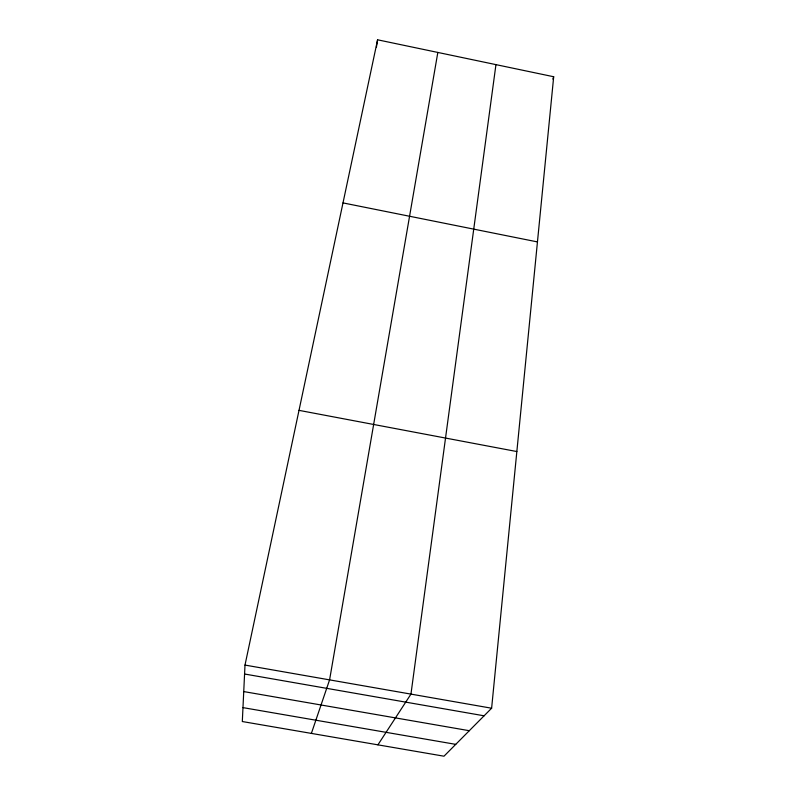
<?xml version="1.0" encoding="UTF-8"?>
<svg xmlns="http://www.w3.org/2000/svg" width="796" height="796" viewBox="0 0 796 796"><rect width="100%" height="100%" fill="white"/><g stroke="black" fill="none" stroke-linecap="round" stroke-linejoin="round"><path stroke-width="1.19" d="M244.999 665.078L242.312 721.534L443.989 756.2L491.62 708.221L553.688 76.744L377.583 39.8L244.999 665.078L491.62 708.221M495.948 64.625L410.955 694.112L377.921 744.837M376.418 47.163L377.583 39.8M437.83 52.437L329.584 679.874L311.375 733.405M552.852 79.083L553.688 76.744M243.735 691.575L469.292 730.708M242.969 707.624L455.75 744.36M244.571 674.013L484.087 715.803M299.007 410.358L516.843 451.541M342.996 202.9L537.459 241.914"/></g></svg>
